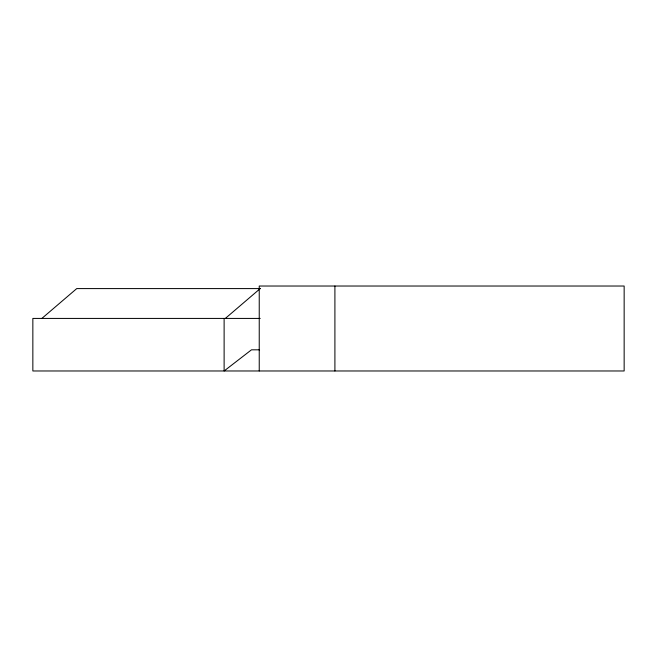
<?xml version="1.0" encoding="UTF-8"?>
<svg xmlns="http://www.w3.org/2000/svg" width="657" height="657" viewBox="0 0 657 657"><rect width="100%" height="100%" fill="white"/><g stroke="black" fill="none" stroke-linecap="round" stroke-linejoin="round"><path stroke-width="0.99" d="M41.876 318.423L76.746 288.587L260.344 288.587M225.343 318.423L260.213 288.587M260.213 318.423L32.85 318.423L32.85 370.975L624.15 370.975L624.15 286.025L259.236 286.025L259.236 370.975M259.581 349.82L251.475 349.82L224.119 370.975L224.119 318.423M334.906 286.025L334.906 370.975"/></g></svg>
